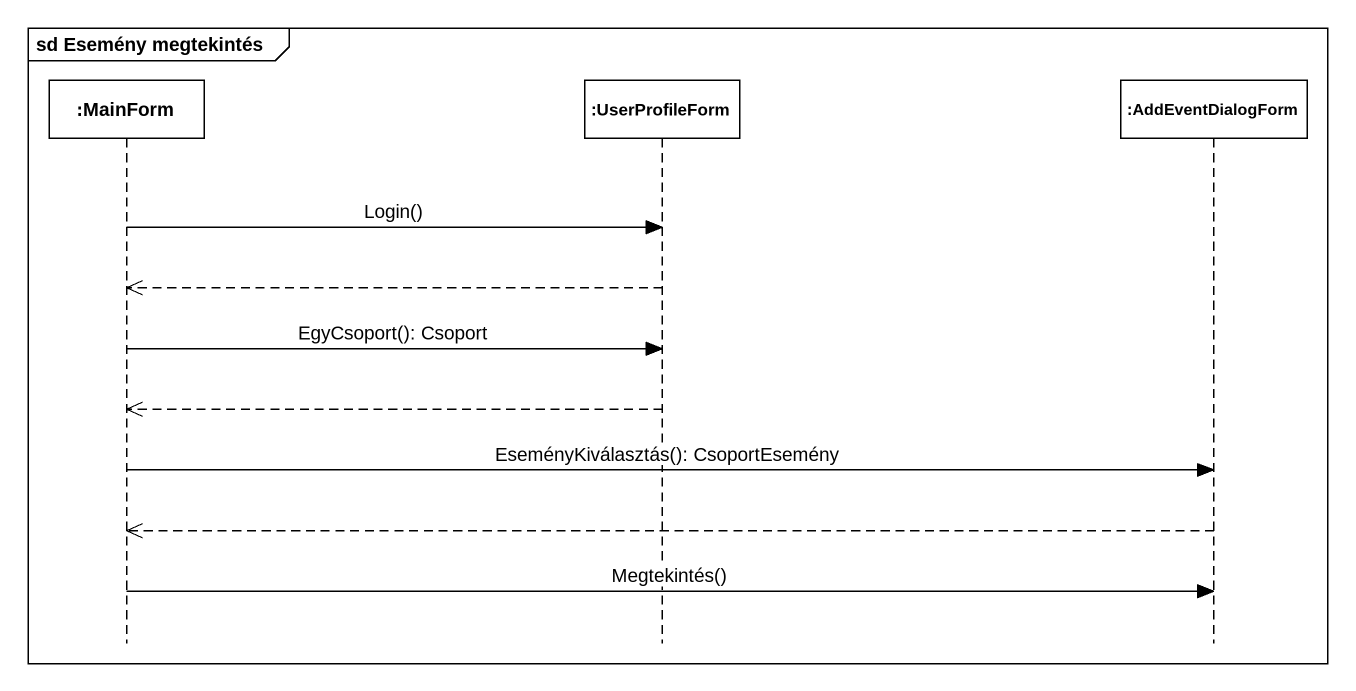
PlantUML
@startuml
mainframe sd Esemény megtekintés
hide footbox
participant ":MainForm" as MainForm
participant ":UserProfileForm" as UserProfileForm
participant ":AddEventDialogForm" as AddEventDialogForm

MainForm -> UserProfileForm : Login()
UserProfileForm -->> MainForm
MainForm -> UserProfileForm : EgyCsoport(): Csoport
UserProfileForm -->> MainForm
MainForm -> AddEventDialogForm : EseményKiválasztás(): CsoportEsemény
AddEventDialogForm -->> MainForm
MainForm -> AddEventDialogForm : Megtekintés()
@enduml
